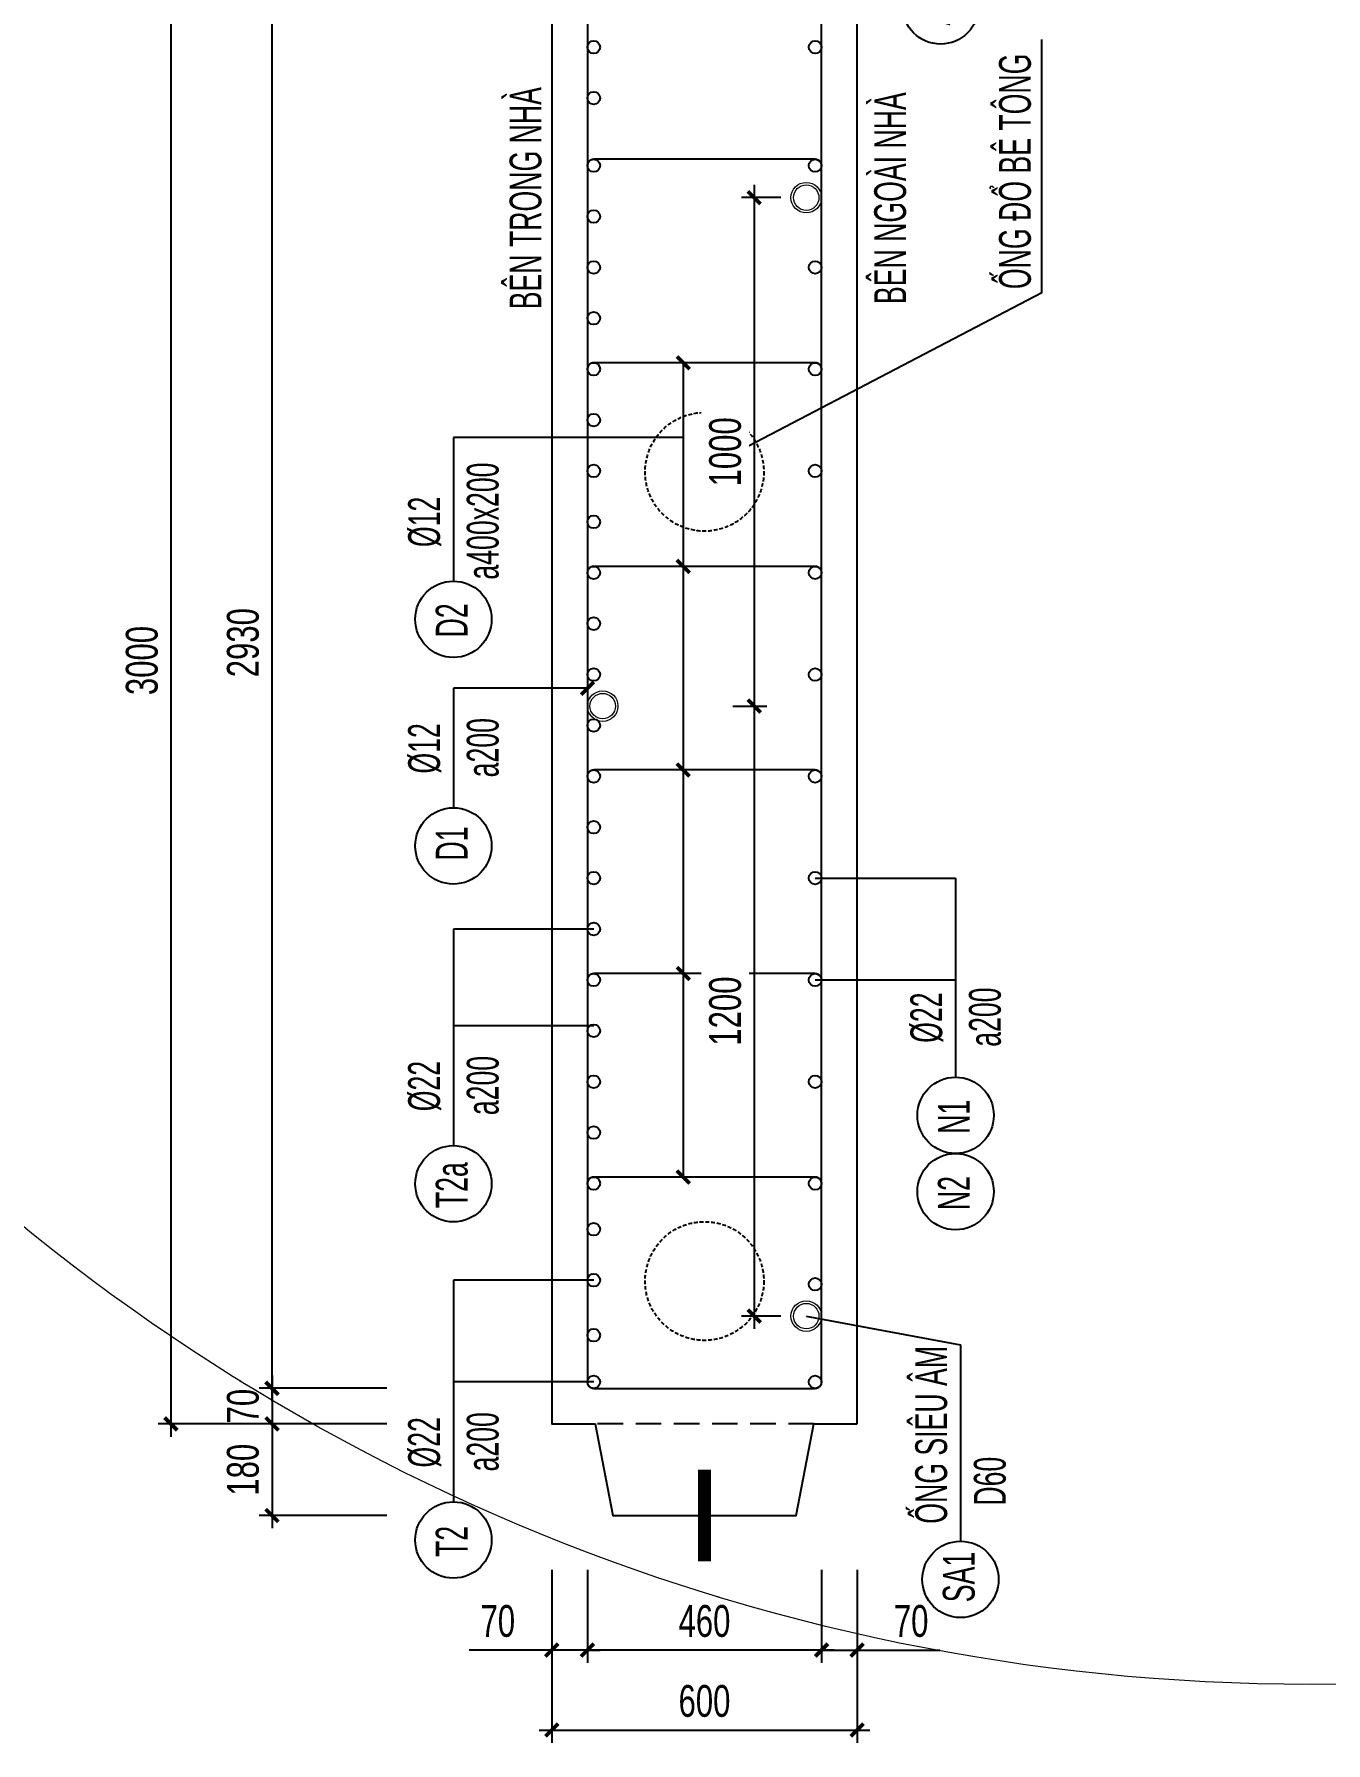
# Model space of a CAD drawing. Header units: millimetres. Extents: x -147841 to 368790, y -162721 to 84261.
# Drawn here: x 202188 to 204726, y -104370 to -101013 of the extents above; entities that cross this region are included whole.
import ezdxf
from ezdxf.enums import TextEntityAlignment as Align

# ---------------------------------------------------------------- set-up
doc = ezdxf.new("R2010")
doc.units = ezdxf.units.MM
doc.header["$LTSCALE"] = 1000
doc.header["$MEASUREMENT"] = 0
doc.header["$PDMODE"] = 1
doc.header["$PDSIZE"] = -10
doc.linetypes.add('DASHED', pattern=[0.75, 0.5, -0.25])
doc.linetypes.add('HIDDEN', pattern=[0.375, 0.25, -0.125])
doc.layers.get('0').update_dxf_attribs({"linetype": 'CONTINUOUS', "lineweight": 18})
doc.layers.get('DEFPOINTS').update_dxf_attribs({"color": 5, "linetype": 'CONTINUOUS', "lineweight": 18})
for name, color, linetype, lineweight in [('0-THAY', 7, 'CONTINUOUS', 18), ('ccu11-Dim', 8, 'CONTINUOUS', 18), ('DIM', 8, 'CONTINUOUS', 18)]:
    doc.layers.add(name, color=color, linetype=linetype, lineweight=lineweight)
for name, color, linetype in [('ccu11-Khuat', 9, 'DASHED'), ('ccu11-Manh', 8, 'CONTINUOUS'), ('ccu11-Thep', 4, 'CONTINUOUS'), ('ccu11-Thepdai', 6, 'CONTINUOUS'), ('KC-Cotthep', 8, 'CONTINUOUS'), ('KC-Dim', 8, 'CONTINUOUS'), ('KC-Text', 31, 'CONTINUOUS'), ('KC-Thay', 7, 'CONTINUOUS')]:
    doc.layers.add(name, color=color, linetype=linetype)
doc.styles.add('ARIAL', font='arial.ttf', dxfattribs={"width": 0.7})
doc.styles.add('ccu11-dim', font='vnsimli.shx', dxfattribs={"width": 0.65, "bigfont": 'bigfont.shx'})
doc.dimstyles.new('2.5-25', dxfattribs={"dimscale": 25, "dimtxt": 2.5, "dimasz": 1, "dimexe": 1, "dimexo": 2, "dimgap": 1, "dimtad": 1, "dimdec": 1, "dimrnd": 5, "dimdsep": 46, "dimtxsty": 'ARIAL', "dimblk": 'ARCHTICK', "dimcen": -1, "dimdle": 1, "dimclrd": 256, "dimclre": 256, "dimclrt": 3, "dimadec": 0, "dimazin": 2, "dimtfac": 0.1, "dimtdec": 1, "dimtmove": 0, "dimatfit": 1, "dimldrblk": 'ARCHTICK', "dimfxl": 1, "dimtvp": 0.833333, "dimtfill": 1, "dimtolj": 1, "dimtzin": 12, "dimarcsym": 0})
doc.dimstyles.new('ccu11-100x4', dxfattribs={"dimscale": 100, "dimtxt": 2.5, "dimasz": 1, "dimexe": 1, "dimexo": 2, "dimgap": 1, "dimtad": 1, "dimdec": 0, "dimlfac": 0.25, "dimdsep": 46, "dimtxsty": 'ccu11-dim', "dimblk": 'ARCHTICK', "dimcen": -1, "dimdle": 1, "dimclrd": 256, "dimclre": 256, "dimclrt": 31, "dimadec": 0, "dimazin": 2, "dimtfac": 0.1, "dimtdec": 0, "dimtmove": 0, "dimatfit": 1, "dimldrblk": 'ARCHTICK', "dimfxl": 1, "dimtvp": 0.833333, "dimtolj": 1, "dimtzin": 12, "dimarcsym": 0})

# ---------------------------------------------------------------- blocks, each defined once
blk = doc.blocks.new('_ARCHTICK')
at = {"color": 0, "linetype": 'ByBlock', "const_width": 0.3}
blk.add_lwpolyline([(-0.5, -0.5), (0.5, 0.5)], dxfattribs=at)
blk = doc.blocks.new('*D1032')
at = {"layer": 'DEFPOINTS', "color": 0, "linetype": 'ByBlock', "ltscale": 30, "transparency": 16777216}
for p in [(203204.9, -103980.4), (203804.9, -103980.4), (203804.9, -104345.4)]:
    blk.add_point(p, dxfattribs=at)
at = {"layer": 'KC-Dim', "linetype": 'ByBlock', "lineweight": -2, "ltscale": 30, "transparency": 16777216}
for p, q in [((203204.9, -104030.4), (203204.9, -104370.4)), ((203804.9, -104030.4), (203804.9, -104370.4)), ((203179.9, -104345.4), (203829.9, -104345.4))]:
    blk.add_line(p, q, dxfattribs=at)
at = {"layer": 'KC-Dim', "linetype": 'ByBlock', "lineweight": -2, "ltscale": 30, "transparency": 16777216, "xscale": 25, "yscale": 25, "zscale": 25, "rotation": 180}
blk.add_blockref('_ARCHTICK', (203204.9, -104345.4), dxfattribs=at)
at = {"layer": 'KC-Dim', "linetype": 'ByBlock', "lineweight": -2, "ltscale": 30, "transparency": 16777216, "xscale": 25, "yscale": 25, "zscale": 25}
blk.add_blockref('_ARCHTICK', (203804.9, -104345.4), dxfattribs=at)
at = {"layer": 'KC-Dim', "color": 3, "linetype": 'ByBlock', "ltscale": 30, "transparency": 16777216, "insert": (203504.9, -104288.5), "char_height": 62.5, "attachment_point": 5, "style": 'ARIAL', "bg_fill": 3, "box_fill_scale": 1.25, "bg_fill_color": 256, "bg_fill_true_color": 13158600, "bg_fill_transparency": 0}
blk.add_mtext('\\A1;600', dxfattribs=at)
blk = doc.blocks.new('*D1033')
at = {"layer": 'DEFPOINTS', "color": 0, "linetype": 'ByBlock', "ltscale": 30, "transparency": 16777216}
for p in [(203274.9, -103980.4), (203734.9, -103980.4), (203274.9, -104188.3)]:
    blk.add_point(p, dxfattribs=at)
at = {"layer": 'KC-Dim', "linetype": 'ByBlock', "lineweight": -2, "ltscale": 30, "transparency": 16777216}
for p, q in [((203274.9, -104030.4), (203274.9, -104213.3)), ((203734.9, -104030.4), (203734.9, -104213.3)), ((203759.9, -104188.3), (203249.9, -104188.3))]:
    blk.add_line(p, q, dxfattribs=at)
at = {"layer": 'KC-Dim', "linetype": 'ByBlock', "lineweight": -2, "ltscale": 30, "transparency": 16777216, "xscale": 25, "yscale": 25, "zscale": 25, "rotation": 180}
blk.add_blockref('_ARCHTICK', (203274.9, -104188.3), dxfattribs=at)
at = {"layer": 'KC-Dim', "linetype": 'ByBlock', "lineweight": -2, "ltscale": 30, "transparency": 16777216, "xscale": 25, "yscale": 25, "zscale": 25}
blk.add_blockref('_ARCHTICK', (203734.9, -104188.3), dxfattribs=at)
at = {"layer": 'KC-Dim', "color": 3, "linetype": 'ByBlock', "ltscale": 30, "transparency": 16777216, "insert": (203504.9, -104131.4), "char_height": 62.5, "attachment_point": 5, "style": 'ARIAL', "bg_fill": 3, "box_fill_scale": 1.25, "bg_fill_color": 256, "bg_fill_true_color": 13158600, "bg_fill_transparency": 0}
blk.add_mtext('\\A1;460', dxfattribs=at)
blk = doc.blocks.new('*D1034')
at = {"layer": 'DEFPOINTS', "color": 0, "linetype": 'ByBlock', "ltscale": 30, "transparency": 16777216}
for p in [(203734.9, -103980.4), (203804.9, -103980.4), (203804.9, -104188.3)]:
    blk.add_point(p, dxfattribs=at)
at = {"layer": 'KC-Dim', "linetype": 'ByBlock', "lineweight": -2, "ltscale": 30, "transparency": 16777216}
for p, q in [((203734.9, -104030.4), (203734.9, -104213.3)), ((203804.9, -104030.4), (203804.9, -104213.3)), ((203734.9, -104188.3), (203709.9, -104188.3)), ((203734.9, -104188.3), (203804.9, -104188.3)), ((203804.9, -104188.3), (203967.1, -104188.3))]:
    blk.add_line(p, q, dxfattribs=at)
at = {"layer": 'KC-Dim', "linetype": 'ByBlock', "lineweight": -2, "ltscale": 30, "transparency": 16777216, "xscale": 25, "yscale": 25, "zscale": 25}
blk.add_blockref('_ARCHTICK', (203734.9, -104188.3), dxfattribs=at)
at = {"layer": 'KC-Dim', "linetype": 'ByBlock', "lineweight": -2, "ltscale": 30, "transparency": 16777216, "xscale": 25, "yscale": 25, "zscale": 25, "rotation": 180}
blk.add_blockref('_ARCHTICK', (203804.9, -104188.3), dxfattribs=at)
at = {"layer": 'KC-Dim', "color": 3, "linetype": 'ByBlock', "ltscale": 30, "transparency": 16777216, "insert": (203911, -104131.4), "char_height": 62.5, "attachment_point": 5, "style": 'ARIAL', "bg_fill": 3, "box_fill_scale": 1.25, "bg_fill_color": 256, "bg_fill_true_color": 13158600, "bg_fill_transparency": 0}
blk.add_mtext('\\A1;70', dxfattribs=at)
blk = doc.blocks.new('*D1035')
at = {"layer": 'DEFPOINTS', "color": 0, "linetype": 'ByBlock', "ltscale": 30, "transparency": 16777216}
for p in [(203204.9, -103980.4), (203274.9, -103980.4), (203204.9, -104188.3)]:
    blk.add_point(p, dxfattribs=at)
at = {"layer": 'KC-Dim', "linetype": 'ByBlock', "lineweight": -2, "ltscale": 30, "transparency": 16777216}
for p, q in [((203204.9, -104030.4), (203204.9, -104213.3)), ((203274.9, -104030.4), (203274.9, -104213.3)), ((203204.9, -104188.3), (203042.7, -104188.3)), ((203274.9, -104188.3), (203204.9, -104188.3)), ((203274.9, -104188.3), (203299.9, -104188.3))]:
    blk.add_line(p, q, dxfattribs=at)
at = {"layer": 'KC-Dim', "linetype": 'ByBlock', "lineweight": -2, "ltscale": 30, "transparency": 16777216, "xscale": 25, "yscale": 25, "zscale": 25}
blk.add_blockref('_ARCHTICK', (203204.9, -104188.3), dxfattribs=at)
at = {"layer": 'KC-Dim', "linetype": 'ByBlock', "lineweight": -2, "ltscale": 30, "transparency": 16777216, "xscale": 25, "yscale": 25, "zscale": 25, "rotation": 180}
blk.add_blockref('_ARCHTICK', (203274.9, -104188.3), dxfattribs=at)
at = {"layer": 'KC-Dim', "color": 3, "linetype": 'ByBlock', "ltscale": 30, "transparency": 16777216, "insert": (203098.8, -104131.4), "char_height": 62.5, "attachment_point": 5, "style": 'ARIAL', "bg_fill": 3, "box_fill_scale": 1.25, "bg_fill_color": 256, "bg_fill_true_color": 13158600, "bg_fill_transparency": 0}
blk.add_mtext('\\A1;70', dxfattribs=at)
blk = doc.blocks.new('*D1036')
at = {"layer": 'DEFPOINTS', "color": 0, "ltscale": 3000, "transparency": 16777216}
for p in [(202930.7, -103673.9), (202930.7, -103743.9)]:
    blk.add_point(p, dxfattribs=at)
at = {"layer": 'KC-Dim', "lineweight": -2, "ltscale": 3000, "transparency": 16777216}
for p, q in [((202655.1, -103648.9), (202655.1, -103768.9)), ((202880.7, -103673.9), (202630.1, -103673.9)), ((202880.7, -103743.9), (202630.1, -103743.9))]:
    blk.add_line(p, q, dxfattribs=at)
at = {"layer": 'KC-Dim', "lineweight": -2, "ltscale": 3000, "transparency": 16777216, "xscale": 25, "yscale": 25, "zscale": 25}
for p, rotation in [((202655.1, -103673.9), 90), ((202655.1, -103743.9), 270)]:
    blk.add_blockref('_ARCHTICK', p, dxfattribs=dict(at, rotation=rotation))
at = {"layer": 'KC-Dim', "color": 3, "ltscale": 3000, "transparency": 16777216, "insert": (202598.2, -103708.9), "char_height": 62.5, "attachment_point": 5, "rotation": 90, "style": 'ARIAL', "bg_fill": 3, "box_fill_scale": 1.25, "bg_fill_color": 256, "bg_fill_true_color": 13158600, "bg_fill_transparency": 0}
blk.add_mtext('\\A1;70', dxfattribs=at)
at = {"layer": 'DEFPOINTS', "color": 0, "ltscale": 3000, "transparency": 16777216}
blk.add_point((202655.1, -103743.9), dxfattribs=at)
blk = doc.blocks.new('*D1037')
at = {"layer": 'DEFPOINTS', "color": 0, "ltscale": 3000, "transparency": 16777216}
for p in [(202930.7, -103743.9), (202655.1, -103923.9), (202930.7, -103923.9)]:
    blk.add_point(p, dxfattribs=at)
at = {"layer": 'KC-Dim', "lineweight": -2, "ltscale": 3000, "transparency": 16777216}
for p, q in [((202655.1, -103718.9), (202655.1, -103948.9)), ((202880.7, -103743.9), (202630.1, -103743.9)), ((202880.7, -103923.9), (202630.1, -103923.9))]:
    blk.add_line(p, q, dxfattribs=at)
at = {"layer": 'KC-Dim', "color": 3, "ltscale": 3000, "transparency": 16777216, "insert": (202598.2, -103833.9), "char_height": 62.5, "attachment_point": 5, "rotation": 90, "style": 'ARIAL', "bg_fill": 3, "box_fill_scale": 1.25, "bg_fill_color": 256, "bg_fill_true_color": 13158600, "bg_fill_transparency": 0}
blk.add_mtext('\\A1;180', dxfattribs=at)
at = {"layer": 'KC-Dim', "lineweight": -2, "ltscale": 3000, "transparency": 16777216, "xscale": 25, "yscale": 25, "zscale": 25}
for p, rotation in [((202655.1, -103743.9), 90), ((202655.1, -103923.9), 270)]:
    blk.add_blockref('_ARCHTICK', p, dxfattribs=dict(at, rotation=rotation))
blk = doc.blocks.new('*U1018')
at = {"layer": 'ccu11-Thepdai', "flags": 128}
blk.add_lwpolyline([(50, 230), (-37.5, 230, 0.414214), (-50, 217.5), (-50, -114.4), (-50, -217.5, 0.414214), (-37.5, -230), (50, -230)], format="xyb", dxfattribs=at)
blk = doc.blocks.new('*U1019')
at = {"layer": 'DIM', "color": 0, "linetype": 'ByBlock', "lineweight": -2, "transparency": 16777216}
for p in [(0, 0), (400, 0), (800, 0), (1200, 0), (1600, 0), (2000, 0)]:
    blk.add_blockref('*U1018', p, dxfattribs=at)
blk = doc.blocks.new('*D1038')
at = {"layer": 'DEFPOINTS', "color": 0, "ltscale": 3000, "transparency": 16777216}
for p in [(202880.7, -100743.9), (202456.5, -103743.9), (202880.7, -103743.9)]:
    blk.add_point(p, dxfattribs=at)
at = {"layer": 'DIM', "lineweight": -2, "ltscale": 3000, "transparency": 16777216}
for p, q in [((202830.7, -100743.9), (202431.5, -100743.9)), ((202456.5, -100718.9), (202456.5, -103768.9)), ((202830.7, -103743.9), (202431.5, -103743.9))]:
    blk.add_line(p, q, dxfattribs=at)
at = {"layer": 'DIM', "lineweight": -2, "ltscale": 3000, "transparency": 16777216, "xscale": 25, "yscale": 25, "zscale": 25}
for p, rotation in [((202456.5, -100743.9), 90), ((202456.5, -103743.9), 270)]:
    blk.add_blockref('_ARCHTICK', p, dxfattribs=dict(at, rotation=rotation))
at = {"layer": 'DIM', "color": 3, "ltscale": 3000, "transparency": 16777216, "insert": (202399.6, -102243.9), "char_height": 62.5, "attachment_point": 5, "rotation": 90, "style": 'ARIAL', "bg_fill": 3, "box_fill_scale": 1.25, "bg_fill_color": 256, "bg_fill_true_color": 13158600, "bg_fill_transparency": 0}
blk.add_mtext('\\A1;3000', dxfattribs=at)
blk = doc.blocks.new('*D1039')
at = {"layer": 'DEFPOINTS', "color": 0, "linetype": 'ByBlock', "ltscale": 30, "transparency": 16777216}
for p in [(203704.9, -101334.4), (203510.4, -102333.4), (203602.6, -102333.4)]:
    blk.add_point(p, dxfattribs=at)
at = {"layer": 'KC-Dim', "linetype": 'ByBlock', "lineweight": -2, "ltscale": 30, "transparency": 16777216}
for p, q in [((203602.6, -101309.4), (203602.6, -102358.4)), ((203654.9, -101334.4), (203577.6, -101334.4)), ((203560.4, -102333.4), (203627.6, -102333.4))]:
    blk.add_line(p, q, dxfattribs=at)
at = {"layer": 'KC-Dim', "linetype": 'ByBlock', "lineweight": -2, "ltscale": 30, "transparency": 16777216, "xscale": 25, "yscale": 25, "zscale": 25}
for p, rotation in [((203602.6, -101334.4), 90), ((203602.6, -102333.4), 270)]:
    blk.add_blockref('_ARCHTICK', p, dxfattribs=dict(at, rotation=rotation))
at = {"layer": 'KC-Dim', "color": 3, "linetype": 'ByBlock', "ltscale": 30, "transparency": 16777216, "insert": (203545.7, -101833.9), "char_height": 62.5, "attachment_point": 5, "rotation": 90, "style": 'ARIAL', "bg_fill": 3, "box_fill_scale": 1.25, "bg_fill_color": 256, "bg_fill_true_color": 13158600, "bg_fill_transparency": 0}
blk.add_mtext('\\A1;1000', dxfattribs=at)
blk = doc.blocks.new('A$C260038B3')
at = {"layer": '0-THAY', "linetype": 'Continuous'}
for radius in [120, 100]:
    blk.add_circle((0, 0), radius, dxfattribs=at)
blk = doc.blocks.new('*D1040')
at = {"layer": 'DEFPOINTS', "color": 0, "linetype": 'ByBlock', "ltscale": 30, "transparency": 16777216}
for p in [(203510.4, -102333.4), (203602.6, -103532), (203704.9, -103532)]:
    blk.add_point(p, dxfattribs=at)
at = {"layer": 'KC-Dim', "linetype": 'ByBlock', "lineweight": -2, "ltscale": 30, "transparency": 16777216}
for p, q in [((203602.6, -102308.4), (203602.6, -103557)), ((203560.4, -102333.4), (203627.6, -102333.4)), ((203654.9, -103532), (203577.6, -103532))]:
    blk.add_line(p, q, dxfattribs=at)
at = {"layer": 'KC-Dim', "linetype": 'ByBlock', "lineweight": -2, "ltscale": 30, "transparency": 16777216, "xscale": 25, "yscale": 25, "zscale": 25}
for p, rotation in [((203602.6, -102333.4), 90), ((203602.6, -103532), 270)]:
    blk.add_blockref('_ARCHTICK', p, dxfattribs=dict(at, rotation=rotation))
at = {"layer": 'KC-Dim', "color": 3, "linetype": 'ByBlock', "ltscale": 30, "transparency": 16777216, "insert": (203545.7, -102932.7), "char_height": 62.5, "attachment_point": 5, "rotation": 90, "style": 'ARIAL', "bg_fill": 3, "box_fill_scale": 1.25, "bg_fill_color": 256, "bg_fill_true_color": 13158600, "bg_fill_transparency": 0}
blk.add_mtext('\\A1;1200', dxfattribs=at)
blk = doc.blocks.new('*U1020')
at = {"layer": 'ccu11-Thep'}
blk.add_circle((0, 0), 12.5, dxfattribs=at)
blk = doc.blocks.new('*U1021')
at = {"layer": 'KC-Dim', "color": 0, "linetype": 'ByBlock', "lineweight": -2, "transparency": 16777216}
for p in [(0, 2000), (0, 1900), (0, 1800), (0, 1700), (0, 1600), (0, 1500), (0, 1400), (0, 1300), (0, 1200), (0, 1100), (0, 1000), (0, 900), (0, 800), (0, 700), (0, 600), (0, 500), (0, 400), (0, 300), (0, 200), (0, 100), (0, 0)]:
    blk.add_blockref('*U1020', p, dxfattribs=at)
blk = doc.blocks.new('*U1022')
at = {"layer": 'ccu11-Thep'}
blk.add_circle((0, 0), 12.5, dxfattribs=at)
blk = doc.blocks.new('*U1023')
at = {"layer": 'KC-Dim', "color": 0, "linetype": 'ByBlock', "lineweight": -2, "transparency": 16777216}
for p in [(0, 2000), (0, 1800), (0, 1600), (0, 1400), (0, 1200), (0, 1000), (0, 800), (0, 600), (0, 400), (0, 200), (0, 0)]:
    blk.add_blockref('*U1022', p, dxfattribs=at)
blk = doc.blocks.new('att_thep_2')
blk.add_circle((-300, 0), 300)
at = {"color": 3, "style": 'ARIAL', "width": 0.6}
blk.add_attdef('DK', text='', height=250, dxfattribs=at).set_placement((467, 105), align=Align.CENTER)
at = {"color": 31, "style": 'ARIAL', "width": 0.6}
blk.add_attdef('SH', text='', height=250, dxfattribs=at).set_placement((-281, -111), align=Align.CENTER)
at = {"color": 2, "style": 'ARIAL', "width": 0.6}
blk.add_attdef('KC', text='', height=250, dxfattribs=at).set_placement((472, -355), align=Align.CENTER)
blk = doc.blocks.new('*D1104')
at = {"layer": 'DEFPOINTS', "color": 0, "ltscale": 3000, "transparency": 16777216}
for p in [(202655.1, -100743.9), (202830.7, -100743.9), (202880.7, -103673.9)]:
    blk.add_point(p, dxfattribs=at)
at = {"layer": 'DIM', "lineweight": -2, "ltscale": 3000, "transparency": 16777216}
for p, q in [((202780.7, -100743.9), (202630.1, -100743.9)), ((202655.1, -103698.9), (202655.1, -100718.9)), ((202830.7, -103673.9), (202630.1, -103673.9))]:
    blk.add_line(p, q, dxfattribs=at)
at = {"layer": 'DIM', "lineweight": -2, "ltscale": 3000, "transparency": 16777216, "xscale": 25, "yscale": 25, "zscale": 25}
for p, rotation in [((202655.1, -100743.9), 90), ((202655.1, -103673.9), 270)]:
    blk.add_blockref('_ARCHTICK', p, dxfattribs=dict(at, rotation=rotation))
at = {"layer": 'DIM', "color": 3, "ltscale": 3000, "transparency": 16777216, "insert": (202598.2, -102208.9), "char_height": 62.5, "attachment_point": 5, "rotation": 90, "style": 'ARIAL', "bg_fill": 3, "box_fill_scale": 1.25, "bg_fill_color": 256, "bg_fill_true_color": 13158600, "bg_fill_transparency": 0}
blk.add_mtext('\\A1;2930', dxfattribs=at)

msp = doc.modelspace()

# ---------------------------------------------------------------- linework, layer by layer
at = {"layer": 'ccu11-Khuat', "ltscale": 0.1}
msp.add_line((203719.89, -103743.94), (203289.89, -103743.94), dxfattribs=at)
at = {"layer": 'ccu11-Manh'}
msp.add_lwpolyline([(203504.89, -101867.59), (204167.95, -101520.55), (204167.95, -101024.02)], dxfattribs=at)
at = {"layer": 'ccu11-Thep', "const_width": 25}
msp.add_lwpolyline([(203504.89, -103833.94), (203504.89, -104013.94)], dxfattribs=at)
at = {"layer": 'ccu11-Thep'}
for centre in [(203287.39, -101038.78), (203722.39, -101038.78), (203287.39, -101138.78), (203287.39, -103361.44), (203287.39, -103461.44), (203287.39, -103569.47), (203287.39, -103661.44), (203722.39, -103661.44)]:
    msp.add_circle(centre, 12.5, dxfattribs=at)
at = {"layer": 'ccu11-Thep', "linetype": 'HIDDEN', "ltscale": 0.03}
for centre in [(203504.89, -101873.18, 242.3), (203504.89, -103463.13)]:
    msp.add_circle(centre, 116.6, dxfattribs=at)
at = {"layer": 'ccu11-Thepdai'}
msp.add_lwpolyline([(203274.89, -100838.78), (203274.89, -103661.44, 0.4142136), (203287.39, -103673.94), (203722.39, -103673.94, 0.4142136), (203734.89, -103661.44), (203734.89, -100838.78, 0.4142136), (203722.39, -100826.28), (203287.39, -100826.28, 0.4142136)], format="xyb", close=True, dxfattribs=at)
at = {"layer": 'KC-Dim', "linetype": 'ByBlock', "ltscale": 30}
msp.add_lwpolyline([(203463.19, -101658.94), (203463.19, -103258.94)], dxfattribs=at)
at = {"layer": 'KC-Thay', "flags": 128}
msp.add_lwpolyline([(203804.89, -103743.94), (203804.89, -100826.28), (204538.81, -98202.75), (204456.67, -98180.74), (204376.28, -98345.55), (204028.54, -98252.38), (204041.32, -98069.46), (203959.21, -98047.46), (203204.89, -100743.94), (203204.89, -103743.94), (203289.89, -103743.94), (203324.89, -103923.94), (203684.89, -103923.94), (203719.89, -103743.94), (203804.89, -103743.94)], dxfattribs=at)

# ---------------------------------------------------------------- block references
at = {"layer": 'ccu11-Dim', "ltscale": 3000, "xscale": 0.25, "yscale": 0.25, "zscale": 0.25, "rotation": 270}
for p in [(203304.89, -102333.4), (203704.89, -103532.04)]:
    msp.add_blockref('A$C260038B3', p, dxfattribs=at)
at = {"layer": 'DIM', "rotation": 270}
msp.add_blockref('*U1019', (203504.89, -101308.94), dxfattribs=at)
at = {"layer": 'KC-Cotthep'}
ref = msp.add_blockref('att_thep_2', (203989.13, -100885.48), dxfattribs=dict(at, xscale=0.25, yscale=0.25, zscale=0.25, rotation=74.37138490063663))
ref.add_attrib('SH', 'N2', dxfattribs={"layer": '0', "color": 31, "height": 62.5, "rotation": 74.37138, "style": 'ARIAL', "width": 0.6}).set_placement((203995.01, -100967.91), align=Align.CENTER)
ref = msp.add_blockref('att_thep_2', (203011.52, -102087.93), dxfattribs=dict(at, xscale=0.25, yscale=0.25, zscale=0.25, rotation=90))
ref.add_attrib('KC', 'a400x200', dxfattribs={"layer": '0', "color": 2, "height": 62.5, "rotation": 90, "style": 'ARIAL', "width": 0.6}).set_placement((203100.34, -101969.96), align=Align.CENTER)
ref.add_attrib('DK', '%%C12', dxfattribs={"layer": '0', "color": 215, "height": 62.5, "rotation": 90, "style": 'ARIAL', "width": 0.6}).set_placement((202985.17, -101971.54), align=Align.CENTER)
ref.add_attrib('SH', 'D2', dxfattribs={"layer": '0', "color": 31, "height": 62.5, "rotation": 90, "style": 'ARIAL', "width": 0.6}).set_placement((203039.39, -102165.03), align=Align.CENTER)
ref = msp.add_blockref('att_thep_2', (203011.52, -102533.17), dxfattribs=dict(at, xscale=0.25, yscale=0.25, zscale=0.25, rotation=90))
ref.add_attrib('KC', 'a200', dxfattribs={"layer": '0', "color": 2, "height": 62.5, "rotation": 90, "style": 'ARIAL', "width": 0.6}).set_placement((203100.34, -102415.2), align=Align.CENTER)
ref.add_attrib('DK', '%%C12', dxfattribs={"layer": '0', "color": 215, "height": 62.5, "rotation": 90, "style": 'ARIAL', "width": 0.6}).set_placement((202985.17, -102416.52), align=Align.CENTER)
ref.add_attrib('SH', 'D1', dxfattribs={"layer": '0', "color": 31, "height": 62.5, "rotation": 90, "style": 'ARIAL', "width": 0.6}).set_placement((203039.39, -102603.41), align=Align.CENTER)
ref = msp.add_blockref('att_thep_2', (203998.26, -103062.52), dxfattribs=dict(at, xscale=0.25, yscale=0.25, zscale=0.25, rotation=90.00000000000001))
ref.add_attrib('KC', 'a200', dxfattribs={"layer": '0', "color": 2, "height": 62.5, "rotation": 90, "style": 'ARIAL', "width": 0.6}).set_placement((204087.09, -102944.56), align=Align.CENTER)
ref.add_attrib('DK', '%%C22', dxfattribs={"layer": '0', "color": 2, "height": 62.5, "rotation": 90, "style": 'ARIAL', "width": 0.6}).set_placement((203971.91, -102945.62), align=Align.CENTER)
ref.add_attrib('SH', 'N1', dxfattribs={"layer": '0', "color": 31, "height": 62.5, "rotation": 90, "style": 'ARIAL', "width": 0.6}).set_placement((204026.13, -103140.32), align=Align.CENTER)
ref = msp.add_blockref('att_thep_2', (203011.52, -103196.95), dxfattribs=dict(at, xscale=0.25, yscale=0.25, zscale=0.25, rotation=90.00000000000001))
ref.add_attrib('KC', 'a200', dxfattribs={"layer": '0', "color": 2, "height": 62.5, "rotation": 90, "style": 'ARIAL', "width": 0.6}).set_placement((203100.34, -103078.98), align=Align.CENTER)
ref.add_attrib('DK', '%%C22', dxfattribs={"layer": '0', "color": 2, "height": 62.5, "rotation": 90, "style": 'ARIAL', "width": 0.6}).set_placement((202985.17, -103080.05), align=Align.CENTER)
ref.add_attrib('SH', 'T2a', dxfattribs={"layer": '0', "color": 31, "height": 62.5, "rotation": 90, "style": 'ARIAL', "width": 0.6}).set_placement((203039.39, -103274.74), align=Align.CENTER)
ref = msp.add_blockref('att_thep_2', (203998.26, -103212.49), dxfattribs=dict(at, xscale=0.25, yscale=0.25, zscale=0.25, rotation=90.00000000000001))
ref.add_attrib('SH', 'N2', dxfattribs={"layer": '0', "color": 31, "height": 62.5, "rotation": 90, "style": 'ARIAL', "width": 0.6}).set_placement((204026.13, -103290.28), align=Align.CENTER)
at = {"layer": 'KC-Dim'}
msp.add_blockref('*U1021', (203287.39, -103271.44), dxfattribs=at)
at = {"layer": 'KC-Dim', "linetype": 'ByBlock', "ltscale": 30, "xscale": 25, "yscale": 25, "zscale": 25, "rotation": 90}
for p in [(203463.19, -101658.94), (203463.19, -102058.94), (203463.19, -102458.94), (203463.19, -102858.94), (203463.19, -103258.94)]:
    msp.add_blockref('_ARCHTICK', p, dxfattribs=at)

# ---------------------------------------------------------------- texts
at = {"layer": 'KC-Text', "color": 1, "style": 'ARIAL', "width": 0.6}
msp.add_text('ỐNG ĐỔ BÊ TÔNG', height=62.5, rotation=90, dxfattribs=at).set_placement((204146.14, -101514.14))
for s, p in [('BÊN TRONG NHÀ', (203184.46, -101335.48)), ('BÊN NGOÀI NHÀ', (203900.92, -101335.48))]:
    msp.add_text(s, height=62.5, rotation=90, dxfattribs=at).set_placement(p, align=Align.CENTER)

# ---------------------------------------------------------------- dimensions: what is measured, and where the dimension line sits
at = {"layer": 'KC-Dim', "ltscale": 3000}
dim = msp.add_linear_dim(base=(202655.09, -103743.94), p1=(202930.72, -103673.94), p2=(202930.72, -103743.94), angle=270, dimstyle='2.5-25', dxfattribs=at)
dim.commit()
dim.dimension.update_dxf_attribs({"geometry": '*D1036', "text_midpoint": (202655.09, -103708.94), "dimtype": 160})

# ---------------------------------------------------------------- leaders
at = {"layer": 'ccu11-Manh', "ltscale": 10}
for points in [[(203463.19, -101805.75), (203011.52, -101805.75), (203011.52, -102087.93)], [(203722.39, -102671.44), (203998.26, -102671.44), (203998.26, -103062.52)], [(203287.39, -102771.44), (203011.52, -102771.44), (203011.52, -103196.99)], [(203722.39, -102871.44), (203998.26, -102871.44), (203998.26, -103062.56)], [(203287.39, -102961.44), (203011.52, -102961.44), (203011.52, -103196.99)], [(203287.39, -103461.44), (203011.52, -103461.44), (203011.52, -103886.99)], [(203287.39, -103661.44), (203011.52, -103661.44), (203011.52, -103896.99)]]:
    msp.add_leader(points, dimstyle='ccu11-100x4', override={"dimgap": 1, "dimtad": 0, "dimldrblk": 'None'}, dxfattribs=at)
at = {"layer": 'ccu11-Manh', "ltscale": 3000}
msp.add_leader([(203274.89, -102298.51), (203011.52, -102298.51), (203011.52, -102533.17)], dimstyle='ccu11-100x4', override={"dimasz": 0.25, "dimtad": 0}, dxfattribs=at)

# ---------------------------------------------------------------- next in the draw order: dimensions: what is measured, and where the dimension line sits
at = {"layer": 'KC-Dim', "linetype": 'ByBlock', "ltscale": 30}
dim = msp.add_linear_dim(base=(203602.59, -102333.4), p1=(203704.89, -101334.41), p2=(203510.36, -102333.4), angle=270, dimstyle='2.5-25', dxfattribs=at)
dim.commit()
dim.dimension.update_dxf_attribs({"geometry": '*D1039', "text_midpoint": (203545.68, -101833.9)})
at = {"layer": 'KC-Dim', "ltscale": 3000}
dim = msp.add_linear_dim(base=(202655.09, -103923.94), p1=(202930.72, -103743.94), p2=(202930.72, -103923.94), angle=270, dimstyle='2.5-25', override={"dimtmove": 1}, dxfattribs=at)
dim.commit()
dim.dimension.update_dxf_attribs({"geometry": '*D1037', "text_midpoint": (202655.09, -103833.94), "dimtype": 160})
at = {"layer": 'KC-Dim', "linetype": 'ByBlock', "ltscale": 30}
dim = msp.add_linear_dim(base=(203804.89, -104345.43), p1=(203204.89, -103980.43), p2=(203804.89, -103980.43), dimstyle='2.5-25', dxfattribs=at)
dim.commit()
dim.dimension.update_dxf_attribs({"geometry": '*D1032', "text_midpoint": (203504.89, -104288.52)})

# ---------------------------------------------------------------- next in the draw order: block references
at = {"layer": 'ccu11-Dim', "ltscale": 3000, "xscale": 0.25, "yscale": 0.25, "zscale": 0.25, "rotation": 270}
msp.add_blockref('A$C260038B3', (203704.89, -101334.41), dxfattribs=at)

# ---------------------------------------------------------------- next in the draw order: dimensions: what is measured, and where the dimension line sits
at = {"layer": 'DIM', "ltscale": 3000}
dim = msp.add_linear_dim(base=(202456.54, -103743.94), p1=(202880.72, -100743.94), p2=(202880.72, -103743.94), angle=270, dimstyle='2.5-25', dxfattribs=at)
dim.commit()
dim.dimension.update_dxf_attribs({"geometry": '*D1038', "text_midpoint": (202399.61, -102243.94)})
at = {"layer": 'KC-Dim', "linetype": 'ByBlock', "ltscale": 30}
dim = msp.add_linear_dim(base=(203602.59, -103532.04), p1=(203510.36, -102333.4), p2=(203704.89, -103532.04), angle=270, dimstyle='2.5-25', dxfattribs=at)
dim.commit()
dim.dimension.update_dxf_attribs({"geometry": '*D1040', "text_midpoint": (203545.68, -102932.72)})
dim = msp.add_linear_dim(base=(203274.89, -104188.28), p1=(203734.89, -103980.43), p2=(203274.89, -103980.43), dimstyle='2.5-25', dxfattribs=at)
dim.commit()
dim.dimension.update_dxf_attribs({"geometry": '*D1033', "text_midpoint": (203504.89, -104131.37)})

# ---------------------------------------------------------------- next in the draw order: linework, layer by layer
at = {"layer": 'ccu11-Thep'}
msp.add_circle((203722.39, -103469.47), 12.5, dxfattribs=at)

# ---------------------------------------------------------------- next in the draw order: block references
at = {"layer": 'KC-Dim'}
msp.add_blockref('*U1023', (203722.39, -103271.44), dxfattribs=at)

# ---------------------------------------------------------------- next in the draw order: dimensions: what is measured, and where the dimension line sits
at = {"layer": 'DIM', "ltscale": 3000}
dim = msp.add_linear_dim(base=(202655.09, -100743.94), p1=(202880.72, -103673.94), p2=(202830.72, -100743.94), angle=90, dimstyle='2.5-25', dxfattribs=at)
dim.commit()
dim.dimension.update_dxf_attribs({"geometry": '*D1104', "text_midpoint": (202598.16, -102208.94)})
at = {"layer": 'KC-Dim', "linetype": 'ByBlock', "ltscale": 30}
for base, p1, p2, picture, middle in [((203204.89, -104188.28), (203274.89, -103980.43), (203204.89, -103980.43), '*D1035', (203098.81, -104131.37)), ((203804.89, -104188.28), (203734.89, -103980.43), (203804.89, -103980.43), '*D1034', (203910.97, -104131.37))]:
    dim = msp.add_linear_dim(base=base, p1=p1, p2=p2, dimstyle='2.5-25', dxfattribs=at)
    dim.commit()
    dim.dimension.update_dxf_attribs({"geometry": picture, "text_midpoint": middle})

# ---------------------------------------------------------------- next in the draw order: linework, layer by layer
at = {"layer": 'DEFPOINTS', "ltscale": 3000}
msp.add_circle((204694.91, -100253.86), 4001.83, dxfattribs=at)

# ---------------------------------------------------------------- next in the draw order: block references
at = {"layer": 'KC-Cotthep'}
ref = msp.add_blockref('att_thep_2', (204007.93, -103974.38), dxfattribs=dict(at, xscale=0.2499999999999999, yscale=0.2499999999999999, zscale=0.2499999999999999, rotation=90))
ref.add_attrib('KC', 'D60', dxfattribs={"layer": '0', "color": 2, "height": 62.5, "rotation": 90, "style": 'ARIAL', "width": 0.6}).set_placement((204096.76, -103856.41), align=Align.CENTER)
ref.add_attrib('DK', 'ỐNG SIÊU ÂM', dxfattribs={"layer": '0', "color": 15, "height": 62.5, "rotation": 90, "style": 'ARIAL', "width": 0.6}).set_placement((203981.58, -103765.32), align=Align.CENTER)
ref.add_attrib('SH', 'SA1', dxfattribs={"layer": '0', "color": 31, "height": 62.5, "rotation": 90, "style": 'ARIAL', "width": 0.6}).set_placement((204035.8, -104044.62), align=Align.CENTER)
ref = msp.add_blockref('att_thep_2', (203011.52, -103896.95), dxfattribs=dict(at, xscale=0.25, yscale=0.25, zscale=0.25, rotation=90.00000000000001))
ref.add_attrib('KC', 'a200', dxfattribs={"layer": '0', "color": 2, "height": 62.5, "rotation": 90, "style": 'ARIAL', "width": 0.6}).set_placement((203100.34, -103778.98), align=Align.CENTER)
ref.add_attrib('DK', '%%C22', dxfattribs={"layer": '0', "color": 2, "height": 62.5, "rotation": 90, "style": 'ARIAL', "width": 0.6}).set_placement((202985.17, -103780.05), align=Align.CENTER)
ref.add_attrib('SH', 'T2', dxfattribs={"layer": '0', "color": 31, "height": 62.5, "rotation": 90, "style": 'ARIAL', "width": 0.6}).set_placement((203039.39, -103974.74), align=Align.CENTER)

# ---------------------------------------------------------------- next in the draw order: leaders
at = {"layer": 'ccu11-Manh', "ltscale": 10}
msp.add_leader([(203704.89, -103532.04), (204007.93, -103588.29), (204007.93, -103974.38)], dimstyle='ccu11-100x4', override={"dimgap": 1, "dimtad": 0, "dimldrblk": 'None'}, dxfattribs=at)

doc.saveas('drawing.dxf')
